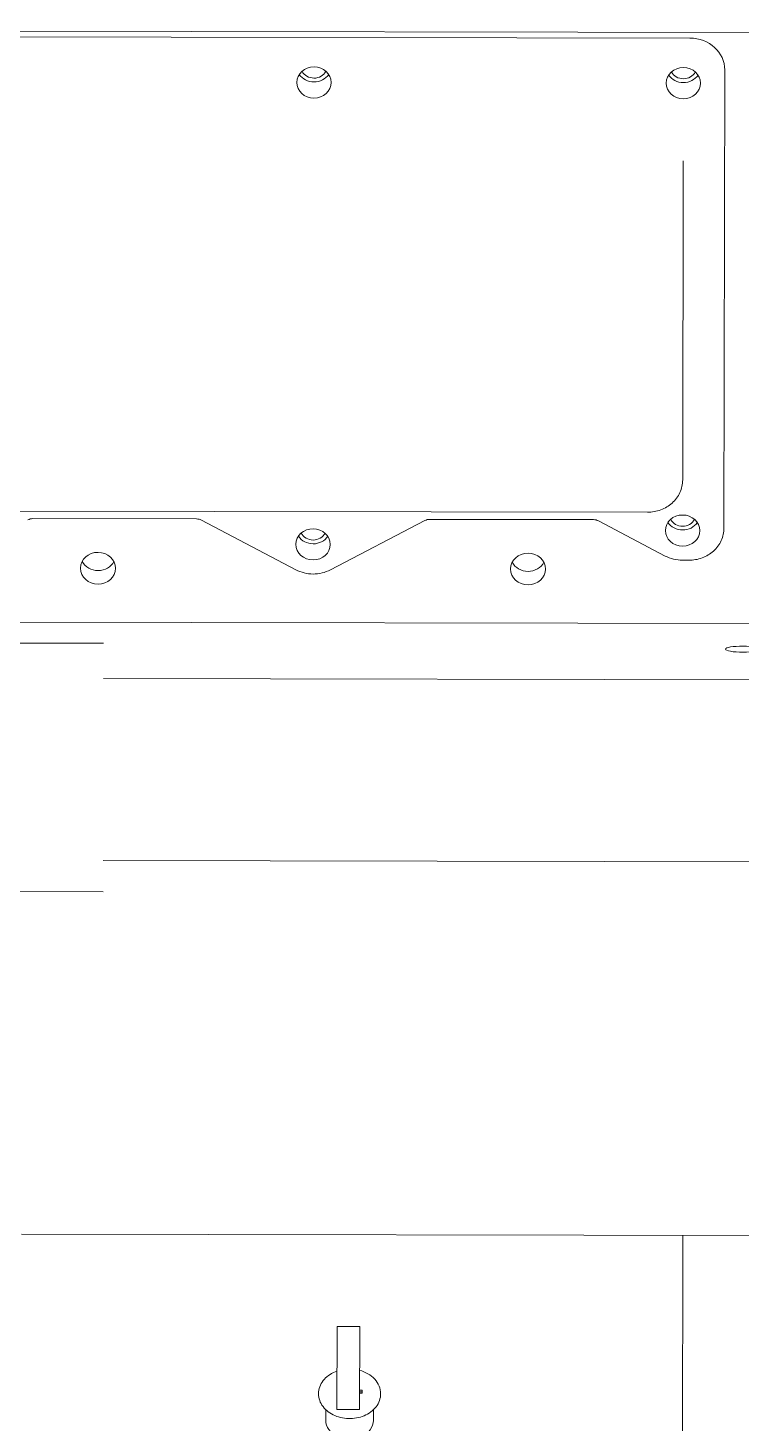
# Model space of a CAD drawing. Extents: x 766778 to 845620, y 133762 to 209800.
# Drawn here: x 785318.2 to 785542.2, y 190342.4 to 190780.4 of the extents above; entities that cross this region are included whole.
import ezdxf

# ---------------------------------------------------------------- set-up
doc = ezdxf.new("R2010")
doc.units = 0
doc.header["$MEASUREMENT"] = 0
doc.layers.get('0').update_dxf_attribs({"color": 1, "linetype": 'CONTINUOUS'})
doc.layers.add('LA-4748_SHOWN', color=2, linetype='CONTINUOUS', lineweight=53)

# ---------------------------------------------------------------- blocks, each defined once
blk = doc.blocks.new('ENGINE')
at = {"layer": 'LA-4748_SHOWN', "color": 252, "lineweight": 5}
for p, q in [((945191.52, 205469.85), (943712.28, 205477.63)), ((944240.26, 205473.03), (944476.26, 205471.78)), ((944486.45, 205317.96), (944487.21, 205461.76)), ((944473.53, 205333.08), (944474.06, 205433.25)), ((944472.41, 205328.67), (944472.64, 205329.13)), ((944472.64, 205329.13), (944472.84, 205329.6)), ((944472.84, 205329.6), (944473.02, 205330.08)), ((944473.02, 205330.08), (944473.17, 205330.57)), ((944473.17, 205330.57), (944473.3, 205331.06)), ((944473.3, 205331.06), (944473.4, 205331.56)), ((944473.4, 205331.56), (944473.47, 205332.06)), ((944473.47, 205332.06), (944473.51, 205332.57)), ((944473.51, 205332.57), (944473.53, 205333.08)), ((944468.52, 205324.61), (944468.96, 205324.89)), ((944468.96, 205324.89), (944469.39, 205325.19)), ((944469.39, 205325.19), (944469.8, 205325.51)), ((944469.8, 205325.51), (944470.2, 205325.85)), ((944470.2, 205325.85), (944470.57, 205326.2)), ((944470.57, 205326.2), (944470.93, 205326.58)), ((944470.93, 205326.58), (944471.27, 205326.97)), ((944471.27, 205326.97), (944471.59, 205327.37)), ((944471.59, 205327.37), (944471.89, 205327.79)), ((944471.89, 205327.79), (944472.16, 205328.23)), ((944472.16, 205328.23), (944472.41, 205328.67)), ((944252.48, 205324.09), (944462.47, 205322.98)), ((944268.25, 205321.42), (944267.89, 205321.26)), ((944268.64, 205321.54), (944268.25, 205321.42)), ((944269.05, 205321.61), (944268.64, 205321.54)), ((944269.47, 205321.63), (944269.05, 205321.61)), ((944320.8, 205321.36), (944269.47, 205321.63)), ((944321.22, 205321.34), (944320.8, 205321.36)), ((944321.63, 205321.26), (944321.22, 205321.34)), ((944322.01, 205321.14), (944321.63, 205321.26)), ((944322.37, 205320.98), (944322.01, 205321.14)), ((944351.95, 205305.3), (944322.37, 205320.98)), ((944392.55, 205320.61), (944362.81, 205305.24)), ((944392.91, 205320.77), (944392.55, 205320.61)), ((944393.3, 205320.89), (944392.91, 205320.77)), ((944393.71, 205320.96), (944393.3, 205320.89)), ((944394.12, 205320.98), (944393.71, 205320.96)), ((944445.46, 205320.71), (944394.12, 205320.98)), ((944445.88, 205320.68), (944445.46, 205320.71)), ((944446.28, 205320.61), (944445.88, 205320.68)), ((944446.67, 205320.48), (944446.28, 205320.61)), ((944447.03, 205320.32), (944446.67, 205320.48)), ((944467.98, 205309.22), (944447.03, 205320.32)), ((944462.47, 205322.98), (944463.01, 205322.99)), ((944463.01, 205322.99), (944463.54, 205323.02)), ((944463.54, 205323.02), (944464.06, 205323.08)), ((944464.06, 205323.08), (944464.59, 205323.16)), ((944464.59, 205323.16), (944465.11, 205323.26)), ((944465.11, 205323.26), (944465.62, 205323.39)), ((944465.62, 205323.39), (944466.13, 205323.54)), ((944466.13, 205323.54), (944466.63, 205323.71)), ((944466.63, 205323.71), (944467.12, 205323.9)), ((944467.12, 205323.9), (944467.6, 205324.12)), ((944467.6, 205324.12), (944468.06, 205324.36)), ((944468.06, 205324.36), (944468.52, 205324.61)), ((944486.22, 205315.94), (944486.09, 205315.45)), ((944486.32, 205316.44), (944486.22, 205315.94)), ((944486.39, 205316.95), (944486.32, 205316.44)), ((944486.43, 205317.45), (944486.39, 205316.95)), ((944486.45, 205317.96), (944486.43, 205317.45)), ((944484.19, 205311.85), (944483.85, 205311.46)), ((944484.51, 205312.25), (944484.19, 205311.85)), ((944484.81, 205312.67), (944484.51, 205312.25)), ((944485.08, 205313.11), (944484.81, 205312.67)), ((944485.33, 205313.55), (944485.08, 205313.11)), ((944485.56, 205314.01), (944485.33, 205313.55)), ((944485.76, 205314.48), (944485.56, 205314.01)), ((944485.94, 205314.96), (944485.76, 205314.48)), ((944486.09, 205315.45), (944485.94, 205314.96)), ((944468.6, 205308.91), (944467.98, 205309.22)), ((944469.25, 205308.64), (944468.6, 205308.91)), ((944469.92, 205308.41), (944469.25, 205308.64)), ((944470.6, 205308.22), (944469.92, 205308.41)), ((944471.29, 205308.07), (944470.6, 205308.22)), ((944471.98, 205307.96), (944471.29, 205308.07)), ((944472.69, 205307.9), (944471.98, 205307.96)), ((944473.4, 205307.87), (944472.69, 205307.9)), ((944475.4, 205307.86), (944473.4, 205307.87)), ((944475.93, 205307.87), (944475.4, 205307.86)), ((944476.46, 205307.9), (944475.93, 205307.87)), ((944476.98, 205307.96), (944476.46, 205307.9)), ((944477.51, 205308.04), (944476.98, 205307.96)), ((944478.03, 205308.14), (944477.51, 205308.04)), ((944478.54, 205308.27), (944478.03, 205308.14)), ((944479.05, 205308.42), (944478.54, 205308.27)), ((944479.55, 205308.59), (944479.05, 205308.42)), ((944480.04, 205308.78), (944479.55, 205308.59)), ((944480.52, 205309), (944480.04, 205308.78)), ((944480.98, 205309.24), (944480.52, 205309)), ((944481.44, 205309.49), (944480.98, 205309.24)), ((944481.88, 205309.77), (944481.44, 205309.49)), ((944482.31, 205310.07), (944481.88, 205309.77)), ((944482.72, 205310.39), (944482.31, 205310.07)), ((944483.12, 205310.73), (944482.72, 205310.39)), ((944483.5, 205311.09), (944483.12, 205310.73)), ((944483.85, 205311.46), (944483.5, 205311.09)), ((944352.58, 205304.99), (944351.95, 205305.3)), ((944353.23, 205304.72), (944352.58, 205304.99)), ((944353.9, 205304.49), (944353.23, 205304.72)), ((944354.57, 205304.3), (944353.9, 205304.49)), ((944355.26, 205304.15), (944354.57, 205304.3)), ((944355.96, 205304.04), (944355.26, 205304.15)), ((944356.67, 205303.98), (944355.96, 205304.04)), ((944357.37, 205303.95), (944356.67, 205303.98)), ((944358.08, 205303.97), (944357.37, 205303.95)), ((944358.79, 205304.03), (944358.08, 205303.97)), ((944359.49, 205304.13), (944358.79, 205304.03)), ((944360.18, 205304.27), (944359.49, 205304.13)), ((944360.86, 205304.45), (944360.18, 205304.27)), ((944361.52, 205304.68), (944360.86, 205304.45)), ((944362.18, 205304.94), (944361.52, 205304.68)), ((944362.81, 205305.24), (944362.18, 205304.94)), ((945099.53, 205284.79), (944141.48, 205289.83)), ((944255.51, 205282.64), (944291.51, 205282.45)), ((945099.44, 205267.1), (944291.45, 205271.35)), ((944255.1, 205204.64), (944291.1, 205204.45))]:
    blk.add_line(p, q, dxfattribs=at)
at = {"layer": 'LA-4748_SHOWN', "color": 253, "lineweight": 5}
for p, q in [((945099.14, 205209.95), (944291.15, 205214.2)), ((945126.12, 205092.52), (944265.13, 205097.05)), ((944472.39, 205022.26), (944472.78, 205095.96)), ((944363.95, 205041.65), (944364.09, 205067.65)), ((944364.09, 205067.65), (944371.19, 205067.62)), ((944371.05, 205041.62), (944371.19, 205067.62)), ((944362.34, 205052.95), (944362.88, 205053.23)), ((944362.88, 205053.23), (944363.44, 205053.48)), ((944363.44, 205053.48), (944364.02, 205053.7)), ((944371.12, 205053.92), (944371.81, 205053.71)), ((944371.81, 205053.71), (944372.47, 205053.45)), ((944372.47, 205053.45), (944373.12, 205053.16)), ((944373.12, 205053.16), (944373.73, 205052.83)), ((944358.43, 205048.25), (944358.59, 205048.77)), ((944358.59, 205048.77), (944358.8, 205049.28)), ((944358.8, 205049.28), (944359.05, 205049.77)), ((944359.05, 205049.77), (944359.35, 205050.25)), ((944359.35, 205050.25), (944359.68, 205050.71)), ((944359.68, 205050.71), (944360.04, 205051.14)), ((944360.04, 205051.14), (944360.44, 205051.55)), ((944360.44, 205051.55), (944360.87, 205051.94)), ((944360.87, 205051.94), (944361.34, 205052.3)), ((944361.34, 205052.3), (944361.83, 205052.64)), ((944361.83, 205052.64), (944362.34, 205052.95)), ((944373.73, 205052.83), (944374.31, 205052.45)), ((944374.31, 205052.45), (944374.86, 205052.05)), ((944374.86, 205052.05), (944375.37, 205051.6)), ((944375.37, 205051.6), (944375.84, 205051.13)), ((944375.84, 205051.13), (944376.26, 205050.63)), ((944376.26, 205050.63), (944376.63, 205050.09)), ((944376.63, 205050.09), (944376.95, 205049.54)), ((944376.95, 205049.54), (944377.22, 205048.96)), ((944377.22, 205048.96), (944377.43, 205048.36)), ((944358.2, 205046.65), (944358.23, 205047.19)), ((944358.22, 205046.1), (944358.2, 205046.65)), ((944358.28, 205045.57), (944358.22, 205046.1)), ((944358.23, 205047.19), (944358.31, 205047.72)), ((944358.39, 205045.03), (944358.28, 205045.57)), ((944358.31, 205047.72), (944358.43, 205048.25)), ((944358.55, 205044.51), (944358.39, 205045.03)), ((944358.75, 205044), (944358.55, 205044.51)), ((944371.92, 205047.16), (944371.08, 205047.16)), ((944371.08, 205046.79), (944371.92, 205046.79)), ((944371.92, 205047.67), (944371.09, 205047.68)), ((944371.92, 205046.79), (944371.92, 205047.67)), ((944377.32, 205044.38), (944377.11, 205043.87)), ((944377.48, 205044.9), (944377.32, 205044.38)), ((944377.43, 205048.36), (944377.58, 205047.75)), ((944377.6, 205045.43), (944377.48, 205044.9)), ((944377.58, 205047.75), (944377.67, 205047.13)), ((944377.67, 205045.97), (944377.6, 205045.43)), ((944377.67, 205047.13), (944377.7, 205046.51)), ((944377.7, 205046.51), (944377.67, 205045.97)), ((944358.99, 205043.5), (944358.75, 205044)), ((944359.27, 205043.02), (944358.99, 205043.5)), ((944359.59, 205042.56), (944359.27, 205043.02)), ((944359.95, 205042.12), (944359.59, 205042.56)), ((944360.34, 205041.7), (944359.95, 205042.12)), ((944360.76, 205041.3), (944360.34, 205041.7)), ((944360.43, 205041.61), (944360.41, 205038.23)), ((944361.22, 205040.93), (944360.76, 205041.3)), ((944361.7, 205040.59), (944361.22, 205040.93)), ((944362.21, 205040.27), (944361.7, 205040.59)), ((944362.74, 205039.98), (944362.21, 205040.27)), ((944363.29, 205039.72), (944362.74, 205039.98)), ((944363.95, 205041.65), (944371.05, 205041.62)), ((944373.59, 205040.19), (944373.05, 205039.91)), ((944374.1, 205040.5), (944373.59, 205040.19)), ((944374.59, 205040.84), (944374.1, 205040.5)), ((944375.05, 205041.2), (944374.59, 205040.84)), ((944375.48, 205041.59), (944375.05, 205041.2)), ((944375.42, 205041.53), (944375.4, 205038.15)), ((944375.88, 205042.01), (944375.48, 205041.59)), ((944376.24, 205042.44), (944375.88, 205042.01)), ((944376.57, 205042.9), (944376.24, 205042.44)), ((944376.86, 205043.38), (944376.57, 205042.9)), ((944377.11, 205043.87), (944376.86, 205043.38)), ((944363.87, 205039.49), (944363.29, 205039.72)), ((944364.46, 205039.29), (944363.87, 205039.49)), ((944365.06, 205039.12), (944364.46, 205039.29)), ((944365.68, 205038.99), (944365.06, 205039.12)), ((944366.3, 205038.88), (944365.68, 205038.99)), ((944366.93, 205038.81), (944366.3, 205038.88)), ((944367.57, 205038.78), (944366.93, 205038.81)), ((944368.21, 205038.77), (944367.57, 205038.78)), ((944368.84, 205038.8), (944368.21, 205038.77)), ((944369.47, 205038.86), (944368.84, 205038.8)), ((944370.1, 205038.96), (944369.47, 205038.86)), ((944370.72, 205039.08), (944370.1, 205038.96)), ((944371.32, 205039.24), (944370.72, 205039.08)), ((944371.92, 205039.43), (944371.32, 205039.24)), ((944372.49, 205039.66), (944371.92, 205039.43)), ((944373.05, 205039.91), (944372.49, 205039.66))]:
    blk.add_line(p, q, dxfattribs=at)
at = {"layer": 'LA-4748_SHOWN', "color": 252, "lineweight": 5}
for centre, major_axis, start_param, end_param in [((944476.21, 205461.81), (11, -0.06), 0, 1.570796), ((944358.21, 205463.34), (5.4, -0.03), 3.686388, 5.73839), ((944358.21, 205463.34), (-4.1, 0.02), 0.426352, 2.715241), ((944474.21, 205462.73), (-4.1, 0.02), 0.426352, 2.715241), ((944474.21, 205462.73), (5.4, -0.03), 3.686388, 5.73839), ((944473.47, 205322.26), (-4.1, 0.02), 0.426352, 2.715241), ((944357.45, 205318.33), (-4.1, 0.02), 0.426352, 2.715241), ((944473.47, 205322.26), (5.4, -0.03), 3.686388, 5.73839), ((944357.45, 205318.33), (5.4, -0.03), 3.686388, 5.73839), ((944289.91, 205310.23), (5.5, -0.03), 3.579357, 5.845421), ((944424.9, 205309.52), (5.5, -0.03), 3.579357, 5.845421)]:
    blk.add_ellipse(centre, major_axis=major_axis, ratio=0.906308, start_param=start_param, end_param=end_param, dxfattribs=at)
for centre, major_axis, ratio in [((944358.19, 205458.27), (5.4, -0.03), 0.906308), ((944474.18, 205457.66), (5.4, -0.03), 0.906308), ((944473.44, 205317.18), (5.4, -0.03), 0.906308), ((944357.42, 205313.26), (5.4, -0.03), 0.906308), ((944289.88, 205306), (-5.5, 0.03), 0.906308), ((944424.88, 205305.29), (-5.5, 0.03), 0.906308), ((944492.25, 205279.89), (-5.5, 0.03), 0.173648)]:
    blk.add_ellipse(centre, major_axis=major_axis, ratio=ratio, dxfattribs=at)
at = {"layer": 'LA-4748_SHOWN', "color": 253, "lineweight": 5}
blk.add_ellipse((944367.9, 205038.19), major_axis=(-7.49, 0.04), ratio=0.775826, start_param=0, end_param=3.141593, dxfattribs=at)

msp = doc.modelspace()

# ---------------------------------------------------------------- block references
at = {"color": 7, "linetype": 'Continuous', "rotation": 0.1984573570547499}
msp.add_blockref('ENGINE', (-158232.80366, -17964.77499), dxfattribs=at)

doc.saveas('drawing.dxf')
